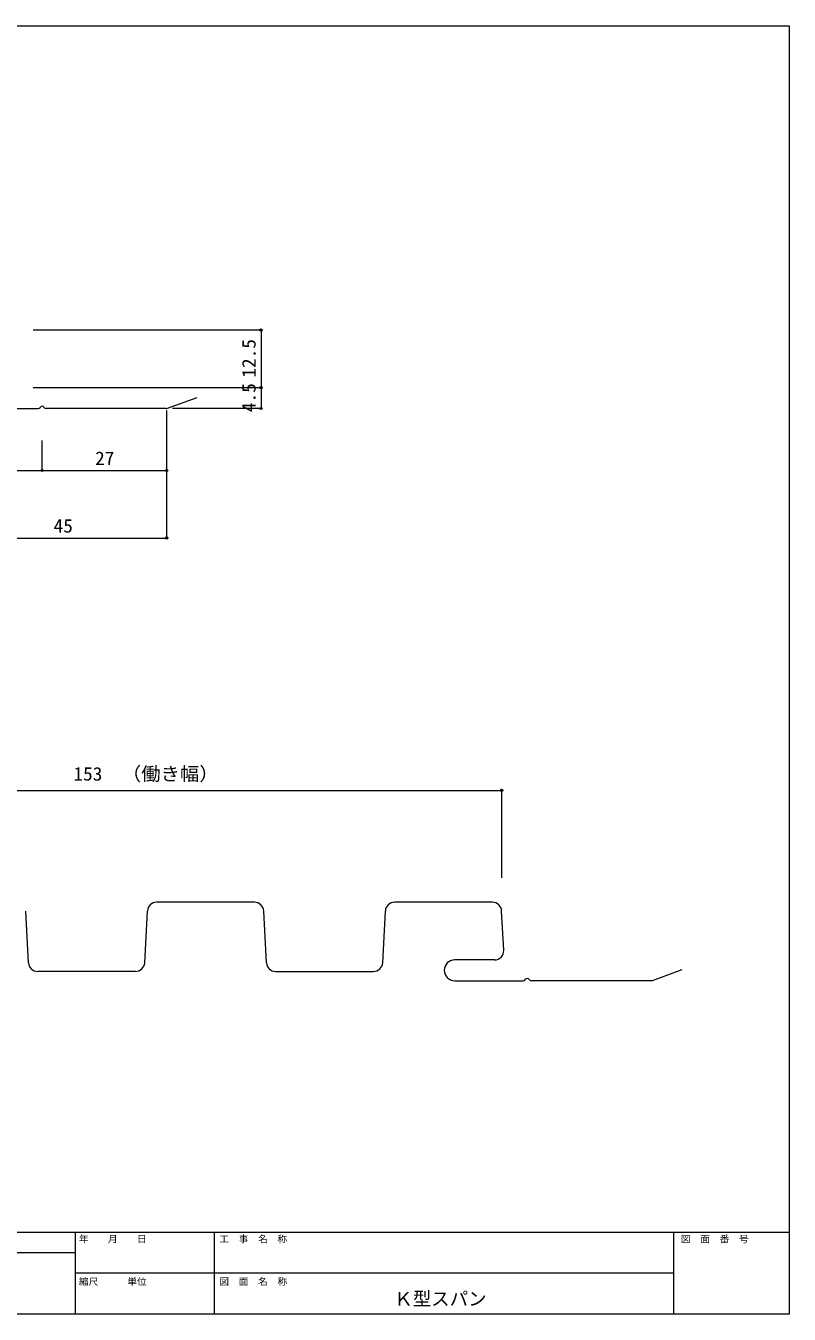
# Model space of a CAD drawing. Units: millimetres on the paper. Extents: x -208 to 189, y -250 to 139.
# Drawn here: x 23.7 to 189.2, y -139.6 to 139.4 of the extents above; entities that cross this region are included whole.
import ezdxf
from ezdxf.enums import TextEntityAlignment as Align

# ---------------------------------------------------------------- set-up
doc = ezdxf.new("R2010")
doc.units = ezdxf.units.MM
doc.header["$PDMODE"] = 32
doc.header["$PDSIZE"] = 0.5
doc.layers.add('1-1', color=7, linetype='Continuous', lineweight=18)
doc.layers.add('F-F', color=5, linetype='Continuous', lineweight=18)
doc.styles.add('ＭＳ ゴシック', font='')
doc.styles.get('ＭＳ ゴシック').set_extended_font_data('MS Gothic')

msp = doc.modelspace()

# ---------------------------------------------------------------- linework, layer by layer
at = {"layer": '1-1', "color": 4}
for p, q in [((74.695, 73.547), (25.303, 73.547)), ((74.695, 73.547), (74.695, 61.064)), ((74.695, 61.064), (25.303, 61.064)), ((74.695, 61.064), (74.695, 56.564)), ((54.251, 28.504), (54.251, 56.116)), ((74.695, 56.564), (55.532, 56.564)), ((27.251, 43.138), (27.251, 49.627)), ((54.251, 43.138), (54.251, 49.627)), ((9.251, 43.138), (27.251, 43.138)), ((27.251, 43.138), (54.251, 43.138)), ((9.251, 28.504), (54.251, 28.504)), ((-27.09, -26.142), (126.836, -26.142)), ((126.836, -26.142), (126.836, -45.091))]:
    msp.add_line(p, q, dxfattribs=at)
at = {"layer": '1-1'}
for p, q in [((54.416, 56.624), (60.829, 58.958)), ((11.501, 56.564), (26.385, 56.564)), ((54.074, 56.564), (28.117, 56.564)), ((24.282, -63.452), (23.696, -52.263)), ((49.481, -63.452), (50.067, -52.263)), ((73.268, -50.368), (52.064, -50.368)), ((75.852, -63.452), (75.266, -52.263)), ((101.051, -63.452), (101.637, -52.263)), ((124.838, -50.368), (103.634, -50.368)), ((127.28, -60.746), (126.836, -52.263)), ((125.283, -62.851), (116.641, -62.851)), ((47.483, -65.348), (26.279, -65.348)), ((77.849, -65.348), (99.053, -65.348)), ((159.556, -67.291), (165.968, -64.957)), ((116.641, -67.351), (131.525, -67.351)), ((159.214, -67.351), (133.257, -67.351))]:
    msp.add_line(p, q, dxfattribs=at)
for centre, radius, start, end in [((26.385, 57.064), 0.5, 270, 330), ((27.251, 56.564), 0.5, 30, 150), ((28.117, 57.064), 0.5, 210, 270), ((54.074, 57.564), 1, 270, 290), ((52.064, -52.368), 2, 90, 177), ((73.268, -52.368), 2, 3, 90), ((103.634, -52.368), 2, 90, 177), ((124.838, -52.368), 2, 3, 90), ((125.283, -60.851), 2, 270, 3), ((26.279, -63.348), 2, 183, 270), ((47.483, -63.348), 2, 270, 357), ((77.849, -63.348), 2, 183, 270), ((99.053, -63.348), 2, 270, 357), ((116.641, -65.101), 2.25, 90, 180), ((116.641, -65.101), 2.25, 180, 270), ((132.391, -67.351), 0.5, 30, 150), ((131.525, -66.851), 0.5, 270, 330), ((133.257, -66.851), 0.5, 210, 270), ((159.214, -66.351), 1, 270, 290)]:
    msp.add_arc(centre, radius, start, end, dxfattribs=at)
at = {"layer": '1-1', "color": 4}
for p in [(74.695, 73.547), (74.695, 61.064), (74.695, 56.564), (27.251, 43.138), (54.251, 43.138), (54.251, 28.504), (126.836, -26.142)]:
    msp.add_point(p, dxfattribs=at)
at = {"layer": 'F-F', "color": 7}
for p, q in [((-208.437, 139.439), (189.163, 139.439)), ((189.153, 139.449), (189.153, -139.581)), ((-208.437, -121.821), (189.163, -121.821)), ((-208.437, -121.831), (189.163, -121.831)), ((34.501, -139.581), (34.501, -121.831)), ((64.501, -121.831), (64.501, -139.581)), ((164.163, -139.581), (164.163, -121.831)), ((34.501, -126.268), (-9.637, -126.268)), ((164.163, -130.706), (34.501, -130.72))]:
    msp.add_line(p, q, dxfattribs=at)
msp.add_lwpolyline([(189.163, 139.449), (189.163, -139.581), (-208.437, -139.581)], dxfattribs=at)

# ---------------------------------------------------------------- texts
at = {"layer": '1-1', "style": 'ＭＳ ゴシック', "width": 1.05}
for s, p in [('12.5', (74.395, 63.231)), ('4.5', (74.395, 55.764))]:
    msp.add_text(s, height=2.933, rotation=90, dxfattribs=at).set_placement(p, align=Align.BOTTOM_LEFT)
for s, p in [('27', (38.726, 43.438)), ('45', (29.726, 28.804)), ('153\u3000（働き幅）', (34.023, -24.899))]:
    msp.add_text(s, height=2.933, dxfattribs=at).set_placement(p, align=Align.BOTTOM_LEFT)
at = {"layer": '1-1', "style": 'ＭＳ ゴシック'}
msp.add_text('Ｋ型スパン', height=2.933, dxfattribs=at).set_placement((103.56, -138.581), align=Align.BOTTOM_LEFT)
at = {"layer": 'F-F', "color": 7, "style": 'ＭＳ ゴシック', "width": 1.05}
for s, p in [('年\u3000\u3000月\u3000\u3000日', (35.216, -124.472)), ('工\u3000事\u3000名\u3000称', (65.65, -124.472)), ('図\u3000面\u3000番\u3000号', (165.673, -124.472)), ('縮尺\u3000\u3000\u3000単位', (35.216, -133.695)), ('図\u3000面\u3000名\u3000称', (65.65, -133.674))]:
    msp.add_text(s, height=1.466, dxfattribs=at).set_placement(p, align=Align.BOTTOM_LEFT)

doc.saveas('drawing.dxf')
